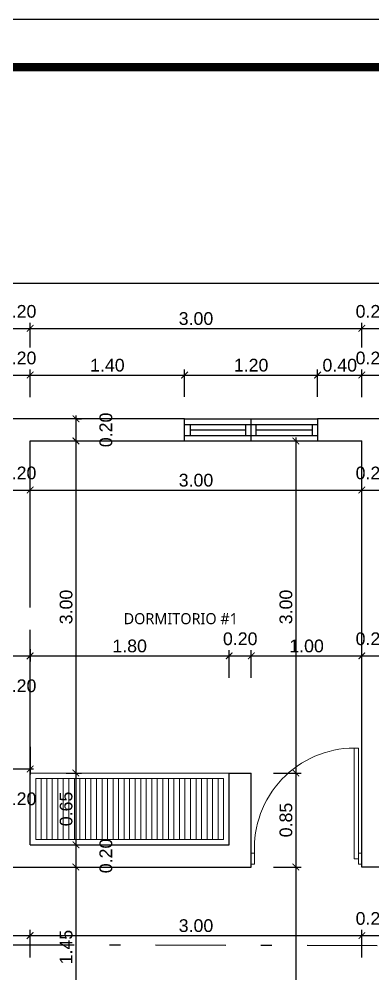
# Model space of a CAD drawing. Header units: feet. Extents: x -417 to 46, y -646 to -218.
# Drawn here: x -67.79 to -64.59, y -284.35 to -275.72 of the extents above; entities that cross this region are included whole.
import ezdxf

# ---------------------------------------------------------------- set-up
doc = ezdxf.new("R2010")
doc.units = ezdxf.units.FT
doc.header["$MEASUREMENT"] = 0
doc.linetypes.add('DASHDOT', pattern=[25.4, 12.7, -6.35, 0, -6.35])
for name, color, linetype, lineweight in [('A-WALL', 4, 'Continuous', 25), ('closet', 8, 'Continuous', 5), ('DIM-COTAS', 1, 'Continuous', 5), ('puertas', 8, 'Continuous', 9), ('TXT', 2, 'Continuous', 9)]:
    doc.layers.add(name, color=color, linetype=linetype, lineweight=lineweight)
for name, color, linetype in [('DIM', 10, 'Continuous'), ('GRDUTIY', 5, 'Continuous'), ('MARCO', 7, 'Continuous'), ('PERT-VENT', 2, 'Continuous')]:
    doc.layers.add(name, color=color, linetype=linetype)
doc.styles.add('ads', font='trebuc.ttf', dxfattribs={"height": 0.14})
doc.styles.get("Standard").update_dxf_attribs({"font": 'arial.ttf', "height": 0.115})
doc.dimstyles.new('KEILY', dxfattribs={"dimtxt": 0.115, "dimasz": 0.06, "dimexe": 0.05, "dimexo": 0.2, "dimgap": 0.03, "dimtad": 1, "dimzin": 1, "dimdsep": 46, "dimtxsty": 'Standard', "dimblk": 'ARCHTICK', "dimcen": 2.5, "dimdle": 0.03, "dimclrd": 256, "dimclre": 256, "dimclrt": 7, "dimadec": 0, "dimazin": 0, "dimtfac": 1, "dimtmove": 2, "dimatfit": 3, "dimfxl": 0.2, "dimfxlon": 1, "dimtolj": 1, "dimtzin": 1, "dimarcsym": 0})

# ---------------------------------------------------------------- blocks, each defined once
blk = doc.blocks.new('A$C4D292AF4')
at = {"layer": 'puertas'}
for points in [[(0.03, 0.05), (0.07, 0.05), (0.07, 1.05), (0.03, 1.05)], [(0, 0), (0.03, 0), (0.03, 0.1), (0, 0.1)], [(0.97, 0), (1, 0), (1, 0.1), (0.97, 0.1)]]:
    blk.add_lwpolyline(points, close=True, dxfattribs=at)
blk.add_arc((0.0677, 0.1465), 0.9035, 357.04812, 89.85557, dxfattribs=at)
blk = doc.blocks.new('A$C72735B25')
at = {"layer": 'PERT-VENT', "extrusion": (-1.27878e-17, -1.31713e-15, -1)}
for p, q in [((0, 0), (0, 1.2032)), ((0.05, 0), (0.05, 1.2032)), ((0.1, 0.6483), (0.1, 1.1494)), ((0.15, 0), (0.15, 1.2032)), ((0.2, 0), (0.2, 1.2032)), ((0.15, 0.6483), (0.05, 0.6483)), ((0.2, 0.6016), (0, 0.6016)), ((0.15, 0.5549), (0.05, 0.5549)), ((0.1, 0.0499), (0.1, 0.5549)), ((0.05, 0.0499), (0.15, 0.0499))]:
    blk.add_line(p, q, dxfattribs=at)
at = {"layer": 'PERT-VENT', "extrusion": (-1.27878e-17, 1.31713e-15, -1)}
blk.add_line((0.05, 1.1533), (0.15, 1.1533), dxfattribs=at)
blk = doc.blocks.new('_ArchTick')
at = {"layer": 'DIM-COTAS', "color": 0, "const_width": 0.15}
blk.add_lwpolyline([(-0.5, -0.5), (0.5, 0.5)], dxfattribs=at)
blk = doc.blocks.new('*D1383')
at = {"layer": 'Defpoints', "color": 0, "transparency": 16777216}
for p in [(-67.6883, -278.9362), (-67.8883, -279.3321), (-67.6883, -279.5321)]:
    blk.add_point(p, dxfattribs=at)
at = {"layer": 'DIM', "lineweight": -2, "transparency": 16777216}
for p, q in [((-67.9183, -278.9362), (-67.6583, -278.9362)), ((-67.8883, -279.1321), (-67.8883, -278.8862)), ((-67.6883, -279.1362), (-67.6883, -278.8862))]:
    blk.add_line(p, q, dxfattribs=at)
at = {"layer": 'DIM', "lineweight": -2, "transparency": 16777216, "xscale": 0.06, "yscale": 0.06, "zscale": 0.06, "rotation": 180}
blk.add_blockref('_ArchTick', (-67.8883, -278.9362), dxfattribs=at)
at = {"layer": 'DIM', "lineweight": -2, "transparency": 16777216, "xscale": 0.06, "yscale": 0.06, "zscale": 0.06}
blk.add_blockref('_ArchTick', (-67.6883, -278.9362), dxfattribs=at)
at = {"layer": 'DIM', "color": 7, "transparency": 16777216, "insert": (-67.7883, -278.7825), "char_height": 0.115, "attachment_point": 5}
blk.add_mtext('\\A1;0.20', dxfattribs=at)
blk = doc.blocks.new('*D1384')
at = {"layer": 'Defpoints', "color": 0, "transparency": 16777216}
for p in [(-66.2915, -278.9362), (-66.2915, -279.3321), (-67.6883, -279.5321)]:
    blk.add_point(p, dxfattribs=at)
at = {"layer": 'DIM', "lineweight": -2, "transparency": 16777216}
for p, q in [((-67.7183, -278.9362), (-66.2615, -278.9362)), ((-67.6883, -279.1362), (-67.6883, -278.8862)), ((-66.2915, -279.1321), (-66.2915, -278.8862))]:
    blk.add_line(p, q, dxfattribs=at)
at = {"layer": 'DIM', "lineweight": -2, "transparency": 16777216, "xscale": 0.06, "yscale": 0.06, "zscale": 0.06, "rotation": 180}
blk.add_blockref('_ArchTick', (-67.6883, -278.9362), dxfattribs=at)
at = {"layer": 'DIM', "lineweight": -2, "transparency": 16777216, "xscale": 0.06, "yscale": 0.06, "zscale": 0.06}
blk.add_blockref('_ArchTick', (-66.2915, -278.9362), dxfattribs=at)
at = {"layer": 'DIM', "color": 7, "transparency": 16777216, "insert": (-66.9899, -278.8475), "char_height": 0.115, "attachment_point": 5}
blk.add_mtext('\\A1;1.40', dxfattribs=at)
blk = doc.blocks.new('*D1281')
at = {"layer": 'Defpoints', "color": 0, "transparency": 16777216}
for p in [(-65.0883, -278.9362), (-66.2915, -279.3321), (-65.0883, -279.3321)]:
    blk.add_point(p, dxfattribs=at)
at = {"layer": 'DIM', "lineweight": -2, "transparency": 16777216}
for p, q in [((-66.3215, -278.9362), (-65.0583, -278.9362)), ((-66.2915, -279.1321), (-66.2915, -278.8862)), ((-65.0883, -279.1321), (-65.0883, -278.8862))]:
    blk.add_line(p, q, dxfattribs=at)
at = {"layer": 'DIM', "lineweight": -2, "transparency": 16777216, "xscale": 0.06, "yscale": 0.06, "zscale": 0.06, "rotation": 180}
blk.add_blockref('_ArchTick', (-66.2915, -278.9362), dxfattribs=at)
at = {"layer": 'DIM', "lineweight": -2, "transparency": 16777216, "xscale": 0.06, "yscale": 0.06, "zscale": 0.06}
blk.add_blockref('_ArchTick', (-65.0883, -278.9362), dxfattribs=at)
at = {"layer": 'DIM', "color": 7, "transparency": 16777216, "insert": (-65.6899, -278.8475), "char_height": 0.115, "attachment_point": 5}
blk.add_mtext('\\A1;1.20', dxfattribs=at)
blk = doc.blocks.new('*D1282')
at = {"layer": 'Defpoints', "color": 0, "transparency": 16777216}
for p in [(-64.6883, -278.9362), (-65.0883, -279.3321), (-64.6883, -279.5321)]:
    blk.add_point(p, dxfattribs=at)
at = {"layer": 'DIM', "lineweight": -2, "transparency": 16777216}
for p, q in [((-65.1183, -278.9362), (-64.6583, -278.9362)), ((-65.0883, -279.1321), (-65.0883, -278.8862)), ((-64.6883, -279.1362), (-64.6883, -278.8862))]:
    blk.add_line(p, q, dxfattribs=at)
at = {"layer": 'DIM', "lineweight": -2, "transparency": 16777216, "xscale": 0.06, "yscale": 0.06, "zscale": 0.06, "rotation": 180}
blk.add_blockref('_ArchTick', (-65.0883, -278.9362), dxfattribs=at)
at = {"layer": 'DIM', "lineweight": -2, "transparency": 16777216, "xscale": 0.06, "yscale": 0.06, "zscale": 0.06}
blk.add_blockref('_ArchTick', (-64.6883, -278.9362), dxfattribs=at)
at = {"layer": 'DIM', "color": 7, "transparency": 16777216, "insert": (-64.8883, -278.8475), "char_height": 0.115, "attachment_point": 5}
blk.add_mtext('\\A1;0.40', dxfattribs=at)
blk = doc.blocks.new('*D1283')
at = {"layer": 'Defpoints', "color": 0, "transparency": 16777216}
for p in [(-64.4883, -278.9362), (-64.6883, -279.5321), (-64.4883, -279.5321)]:
    blk.add_point(p, dxfattribs=at)
at = {"layer": 'DIM', "lineweight": -2, "transparency": 16777216}
for p, q in [((-64.7183, -278.9362), (-64.4583, -278.9362)), ((-64.6883, -279.1362), (-64.6883, -278.8862)), ((-64.4883, -279.1362), (-64.4883, -278.8862))]:
    blk.add_line(p, q, dxfattribs=at)
at = {"layer": 'DIM', "lineweight": -2, "transparency": 16777216, "xscale": 0.06, "yscale": 0.06, "zscale": 0.06, "rotation": 180}
blk.add_blockref('_ArchTick', (-64.6883, -278.9362), dxfattribs=at)
at = {"layer": 'DIM', "lineweight": -2, "transparency": 16777216, "xscale": 0.06, "yscale": 0.06, "zscale": 0.06}
blk.add_blockref('_ArchTick', (-64.4883, -278.9362), dxfattribs=at)
at = {"layer": 'DIM', "color": 7, "transparency": 16777216, "insert": (-64.5883, -278.7825), "char_height": 0.115, "attachment_point": 5}
blk.add_mtext('\\A1;0.20', dxfattribs=at)
blk = doc.blocks.new('*D1155')
at = {"layer": 'Defpoints', "color": 0, "transparency": 16777216}
for p in [(-67.6883, -278.5146), (-67.8883, -278.8862), (-67.6883, -278.8862)]:
    blk.add_point(p, dxfattribs=at)
at = {"layer": 'DIM', "lineweight": -2, "transparency": 16777216}
for p, q in [((-67.8883, -278.6862), (-67.8883, -278.4646)), ((-67.6883, -278.6862), (-67.6883, -278.4646)), ((-67.9183, -278.5146), (-67.6583, -278.5146))]:
    blk.add_line(p, q, dxfattribs=at)
at = {"layer": 'DIM', "lineweight": -2, "transparency": 16777216, "xscale": 0.06, "yscale": 0.06, "zscale": 0.06, "rotation": 180}
blk.add_blockref('_ArchTick', (-67.8883, -278.5146), dxfattribs=at)
at = {"layer": 'DIM', "lineweight": -2, "transparency": 16777216, "xscale": 0.06, "yscale": 0.06, "zscale": 0.06}
blk.add_blockref('_ArchTick', (-67.6883, -278.5146), dxfattribs=at)
at = {"layer": 'DIM', "color": 7, "transparency": 16777216, "insert": (-67.7883, -278.3609), "char_height": 0.115, "attachment_point": 5}
blk.add_mtext('\\A1;0.20', dxfattribs=at)
blk = doc.blocks.new('*D1156')
at = {"layer": 'Defpoints', "color": 0, "transparency": 16777216}
for p in [(-64.6883, -278.5146), (-67.6883, -278.8862), (-64.6883, -278.8862)]:
    blk.add_point(p, dxfattribs=at)
at = {"layer": 'DIM', "lineweight": -2, "transparency": 16777216}
for p, q in [((-67.6883, -278.6862), (-67.6883, -278.4646)), ((-64.6883, -278.6862), (-64.6883, -278.4646)), ((-67.7183, -278.5146), (-64.6583, -278.5146))]:
    blk.add_line(p, q, dxfattribs=at)
at = {"layer": 'DIM', "lineweight": -2, "transparency": 16777216, "xscale": 0.06, "yscale": 0.06, "zscale": 0.06, "rotation": 180}
blk.add_blockref('_ArchTick', (-67.6883, -278.5146), dxfattribs=at)
at = {"layer": 'DIM', "lineweight": -2, "transparency": 16777216, "xscale": 0.06, "yscale": 0.06, "zscale": 0.06}
blk.add_blockref('_ArchTick', (-64.6883, -278.5146), dxfattribs=at)
at = {"layer": 'DIM', "color": 7, "transparency": 16777216, "insert": (-66.1883, -278.4258), "char_height": 0.115, "attachment_point": 5}
blk.add_mtext('\\A1;3.00', dxfattribs=at)
blk = doc.blocks.new('*D1157')
at = {"layer": 'Defpoints', "color": 0, "transparency": 16777216}
for p in [(-64.4883, -278.5146), (-64.6883, -278.8862), (-64.4883, -278.8862)]:
    blk.add_point(p, dxfattribs=at)
at = {"layer": 'DIM', "lineweight": -2, "transparency": 16777216}
for p, q in [((-64.6883, -278.6862), (-64.6883, -278.4646)), ((-64.4883, -278.6862), (-64.4883, -278.4646)), ((-64.7183, -278.5146), (-64.4583, -278.5146))]:
    blk.add_line(p, q, dxfattribs=at)
at = {"layer": 'DIM', "lineweight": -2, "transparency": 16777216, "xscale": 0.06, "yscale": 0.06, "zscale": 0.06, "rotation": 180}
blk.add_blockref('_ArchTick', (-64.6883, -278.5146), dxfattribs=at)
at = {"layer": 'DIM', "lineweight": -2, "transparency": 16777216, "xscale": 0.06, "yscale": 0.06, "zscale": 0.06}
blk.add_blockref('_ArchTick', (-64.4883, -278.5146), dxfattribs=at)
at = {"layer": 'DIM', "color": 7, "transparency": 16777216, "insert": (-64.5883, -278.3609), "char_height": 0.115, "attachment_point": 5}
blk.add_mtext('\\A1;0.20', dxfattribs=at)
blk = doc.blocks.new('*D1161')
at = {"layer": 'Defpoints', "color": 0, "transparency": 16777216}
for p in [(-60.6383, -278.1057), (-77.7383, -278.4646), (-60.6383, -278.4646)]:
    blk.add_point(p, dxfattribs=at)
at = {"layer": 'DIM', "lineweight": -2, "transparency": 16777216}
for p, q in [((-77.7383, -278.2646), (-77.7383, -278.0557)), ((-60.6383, -278.2646), (-60.6383, -278.0557)), ((-77.7683, -278.1057), (-60.6083, -278.1057))]:
    blk.add_line(p, q, dxfattribs=at)
at = {"layer": 'DIM', "lineweight": -2, "transparency": 16777216, "xscale": 0.06, "yscale": 0.06, "zscale": 0.06, "rotation": 180}
blk.add_blockref('_ArchTick', (-77.7383, -278.1057), dxfattribs=at)
at = {"layer": 'DIM', "lineweight": -2, "transparency": 16777216, "xscale": 0.06, "yscale": 0.06, "zscale": 0.06}
blk.add_blockref('_ArchTick', (-60.6383, -278.1057), dxfattribs=at)
at = {"layer": 'DIM', "color": 7, "transparency": 16777216, "insert": (-69.1883, -278.0169), "char_height": 0.115, "attachment_point": 5}
blk.add_mtext('\\A1;17.10', dxfattribs=at)
blk = doc.blocks.new('*D1249')
at = {"layer": 'Defpoints', "color": 0, "transparency": 16777216}
for p in [(-67.6883, -279.9759), (-67.8883, -280.7059), (-67.6883, -280.7059)]:
    blk.add_point(p, dxfattribs=at)
at = {"layer": 'DIM', "lineweight": -2, "transparency": 16777216}
for p, q in [((-67.8883, -280.1759), (-67.8883, -279.9259)), ((-67.6883, -280.1759), (-67.6883, -279.9259)), ((-67.9183, -279.9759), (-67.6583, -279.9759))]:
    blk.add_line(p, q, dxfattribs=at)
at = {"layer": 'DIM', "lineweight": -2, "transparency": 16777216, "xscale": 0.06, "yscale": 0.06, "zscale": 0.06, "rotation": 180}
blk.add_blockref('_ArchTick', (-67.8883, -279.9759), dxfattribs=at)
at = {"layer": 'DIM', "lineweight": -2, "transparency": 16777216, "xscale": 0.06, "yscale": 0.06, "zscale": 0.06}
blk.add_blockref('_ArchTick', (-67.6883, -279.9759), dxfattribs=at)
at = {"layer": 'DIM', "color": 7, "transparency": 16777216, "insert": (-67.7883, -279.8222), "char_height": 0.115, "attachment_point": 5}
blk.add_mtext('\\A1;0.20', dxfattribs=at)
blk = doc.blocks.new('*D1250')
at = {"layer": 'Defpoints', "color": 0, "transparency": 16777216}
for p in [(-64.6883, -279.9759), (-64.6883, -280.65), (-67.6883, -280.7059)]:
    blk.add_point(p, dxfattribs=at)
at = {"layer": 'DIM', "lineweight": -2, "transparency": 16777216}
for p, q in [((-67.6883, -280.1759), (-67.6883, -279.9259)), ((-64.6883, -280.1759), (-64.6883, -279.9259)), ((-67.7183, -279.9759), (-64.6583, -279.9759))]:
    blk.add_line(p, q, dxfattribs=at)
at = {"layer": 'DIM', "lineweight": -2, "transparency": 16777216, "xscale": 0.06, "yscale": 0.06, "zscale": 0.06, "rotation": 180}
blk.add_blockref('_ArchTick', (-67.6883, -279.9759), dxfattribs=at)
at = {"layer": 'DIM', "lineweight": -2, "transparency": 16777216, "xscale": 0.06, "yscale": 0.06, "zscale": 0.06}
blk.add_blockref('_ArchTick', (-64.6883, -279.9759), dxfattribs=at)
at = {"layer": 'DIM', "color": 7, "transparency": 16777216, "insert": (-66.1883, -279.8872), "char_height": 0.115, "attachment_point": 5}
blk.add_mtext('\\A1;3.00', dxfattribs=at)
blk = doc.blocks.new('*D1251')
at = {"layer": 'Defpoints', "color": 0, "transparency": 16777216}
for p in [(-64.4883, -279.9759), (-64.6883, -280.65), (-64.4883, -280.65)]:
    blk.add_point(p, dxfattribs=at)
at = {"layer": 'DIM', "lineweight": -2, "transparency": 16777216}
for p, q in [((-64.6883, -280.1759), (-64.6883, -279.9259)), ((-64.4883, -280.1759), (-64.4883, -279.9259)), ((-64.7183, -279.9759), (-64.4583, -279.9759))]:
    blk.add_line(p, q, dxfattribs=at)
at = {"layer": 'DIM', "lineweight": -2, "transparency": 16777216, "xscale": 0.06, "yscale": 0.06, "zscale": 0.06, "rotation": 180}
blk.add_blockref('_ArchTick', (-64.6883, -279.9759), dxfattribs=at)
at = {"layer": 'DIM', "lineweight": -2, "transparency": 16777216, "xscale": 0.06, "yscale": 0.06, "zscale": 0.06}
blk.add_blockref('_ArchTick', (-64.4883, -279.9759), dxfattribs=at)
at = {"layer": 'DIM', "color": 7, "transparency": 16777216, "insert": (-64.5883, -279.8222), "char_height": 0.115, "attachment_point": 5}
blk.add_mtext('\\A1;0.20', dxfattribs=at)
blk = doc.blocks.new('*D1295')
at = {"layer": 'Defpoints', "color": 0, "transparency": 16777216}
for p in [(-67.8883, -281.2321), (-67.6883, -281.2132), (-67.6883, -281.475)]:
    blk.add_point(p, dxfattribs=at)
at = {"layer": 'DIM', "lineweight": -2, "transparency": 16777216}
for p, q in [((-67.8883, -281.4321), (-67.8883, -281.525)), ((-67.6883, -281.4132), (-67.6883, -281.525)), ((-67.9183, -281.475), (-67.6583, -281.475))]:
    blk.add_line(p, q, dxfattribs=at)
at = {"layer": 'DIM', "lineweight": -2, "transparency": 16777216, "xscale": 0.06, "yscale": 0.06, "zscale": 0.06, "rotation": 180}
blk.add_blockref('_ArchTick', (-67.8883, -281.475), dxfattribs=at)
at = {"layer": 'DIM', "lineweight": -2, "transparency": 16777216, "xscale": 0.06, "yscale": 0.06, "zscale": 0.06}
blk.add_blockref('_ArchTick', (-67.6883, -281.475), dxfattribs=at)
at = {"layer": 'DIM', "color": 7, "transparency": 16777216, "insert": (-67.7883, -281.7461), "char_height": 0.115, "attachment_point": 5}
blk.add_mtext('\\A1;0.20', dxfattribs=at)
blk = doc.blocks.new('*D1296')
at = {"layer": 'Defpoints', "color": 0, "transparency": 16777216}
for p in [(-67.6883, -281.2132), (-65.8883, -281.475), (-65.8883, -282.5344)]:
    blk.add_point(p, dxfattribs=at)
at = {"layer": 'DIM', "lineweight": -2, "transparency": 16777216}
for p, q in [((-67.6883, -281.4132), (-67.6883, -281.525)), ((-65.8883, -281.675), (-65.8883, -281.425)), ((-67.7183, -281.475), (-65.8583, -281.475))]:
    blk.add_line(p, q, dxfattribs=at)
at = {"layer": 'DIM', "lineweight": -2, "transparency": 16777216, "xscale": 0.06, "yscale": 0.06, "zscale": 0.06, "rotation": 180}
blk.add_blockref('_ArchTick', (-67.6883, -281.475), dxfattribs=at)
at = {"layer": 'DIM', "lineweight": -2, "transparency": 16777216, "xscale": 0.06, "yscale": 0.06, "zscale": 0.06}
blk.add_blockref('_ArchTick', (-65.8883, -281.475), dxfattribs=at)
at = {"layer": 'DIM', "color": 7, "transparency": 16777216, "insert": (-66.7883, -281.3862), "char_height": 0.115, "attachment_point": 5}
blk.add_mtext('\\A1;1.80', dxfattribs=at)
blk = doc.blocks.new('*D1297')
at = {"layer": 'Defpoints', "color": 0, "transparency": 16777216}
for p in [(-65.6883, -281.475), (-65.8883, -282.5344), (-65.6883, -282.5344)]:
    blk.add_point(p, dxfattribs=at)
at = {"layer": 'DIM', "lineweight": -2, "transparency": 16777216}
for p, q in [((-65.8883, -281.675), (-65.8883, -281.425)), ((-65.6883, -281.675), (-65.6883, -281.425)), ((-65.9183, -281.475), (-65.6583, -281.475))]:
    blk.add_line(p, q, dxfattribs=at)
at = {"layer": 'DIM', "lineweight": -2, "transparency": 16777216, "xscale": 0.06, "yscale": 0.06, "zscale": 0.06, "rotation": 180}
blk.add_blockref('_ArchTick', (-65.8883, -281.475), dxfattribs=at)
at = {"layer": 'DIM', "lineweight": -2, "transparency": 16777216, "xscale": 0.06, "yscale": 0.06, "zscale": 0.06}
blk.add_blockref('_ArchTick', (-65.6883, -281.475), dxfattribs=at)
at = {"layer": 'DIM', "color": 7, "transparency": 16777216, "insert": (-65.7883, -281.3212), "char_height": 0.115, "attachment_point": 5}
blk.add_mtext('\\A1;0.20', dxfattribs=at)
blk = doc.blocks.new('*D1298')
at = {"layer": 'Defpoints', "color": 0, "transparency": 16777216}
for p in [(-64.6883, -281.475), (-64.6883, -281.682), (-65.6883, -282.5344)]:
    blk.add_point(p, dxfattribs=at)
at = {"layer": 'DIM', "lineweight": -2, "transparency": 16777216}
for p, q in [((-65.6883, -281.675), (-65.6883, -281.425)), ((-64.6883, -281.482), (-64.6883, -281.425)), ((-65.7183, -281.475), (-64.6583, -281.475))]:
    blk.add_line(p, q, dxfattribs=at)
at = {"layer": 'DIM', "lineweight": -2, "transparency": 16777216, "xscale": 0.06, "yscale": 0.06, "zscale": 0.06, "rotation": 180}
blk.add_blockref('_ArchTick', (-65.6883, -281.475), dxfattribs=at)
at = {"layer": 'DIM', "lineweight": -2, "transparency": 16777216, "xscale": 0.06, "yscale": 0.06, "zscale": 0.06}
blk.add_blockref('_ArchTick', (-64.6883, -281.475), dxfattribs=at)
at = {"layer": 'DIM', "color": 7, "transparency": 16777216, "insert": (-65.1883, -281.3862), "char_height": 0.115, "attachment_point": 5}
blk.add_mtext('\\A1;1.00', dxfattribs=at)
blk = doc.blocks.new('*D1299')
at = {"layer": 'Defpoints', "color": 0, "transparency": 16777216}
for p in [(-64.4883, -281.475), (-64.6883, -281.682), (-64.4883, -281.7649)]:
    blk.add_point(p, dxfattribs=at)
at = {"layer": 'DIM', "lineweight": -2, "transparency": 16777216}
for p, q in [((-64.6883, -281.482), (-64.6883, -281.425)), ((-64.4883, -281.5649), (-64.4883, -281.425)), ((-64.7183, -281.475), (-64.4583, -281.475))]:
    blk.add_line(p, q, dxfattribs=at)
at = {"layer": 'DIM', "lineweight": -2, "transparency": 16777216, "xscale": 0.06, "yscale": 0.06, "zscale": 0.06, "rotation": 180}
blk.add_blockref('_ArchTick', (-64.6883, -281.475), dxfattribs=at)
at = {"layer": 'DIM', "lineweight": -2, "transparency": 16777216, "xscale": 0.06, "yscale": 0.06, "zscale": 0.06}
blk.add_blockref('_ArchTick', (-64.4883, -281.475), dxfattribs=at)
at = {"layer": 'DIM', "color": 7, "transparency": 16777216, "insert": (-64.5883, -281.3212), "char_height": 0.115, "attachment_point": 5}
blk.add_mtext('\\A1;0.20', dxfattribs=at)
blk = doc.blocks.new('*D1313')
at = {"layer": 'Defpoints', "color": 0, "transparency": 16777216}
for p in [(-67.8883, -282.082), (-67.6883, -282.0911), (-67.6883, -282.4972)]:
    blk.add_point(p, dxfattribs=at)
at = {"layer": 'DIM', "lineweight": -2, "transparency": 16777216}
for p, q in [((-67.8883, -282.2972), (-67.8883, -282.5472)), ((-67.6883, -282.2972), (-67.6883, -282.5472)), ((-67.9183, -282.4972), (-67.6583, -282.4972))]:
    blk.add_line(p, q, dxfattribs=at)
at = {"layer": 'DIM', "lineweight": -2, "transparency": 16777216, "xscale": 0.06, "yscale": 0.06, "zscale": 0.06, "rotation": 180}
blk.add_blockref('_ArchTick', (-67.8883, -282.4972), dxfattribs=at)
at = {"layer": 'DIM', "lineweight": -2, "transparency": 16777216, "xscale": 0.06, "yscale": 0.06, "zscale": 0.06}
blk.add_blockref('_ArchTick', (-67.6883, -282.4972), dxfattribs=at)
at = {"layer": 'DIM', "color": 7, "transparency": 16777216, "insert": (-67.7883, -282.7683), "char_height": 0.115, "attachment_point": 5}
blk.add_mtext('\\A1;0.20', dxfattribs=at)
blk = doc.blocks.new('*D1323')
at = {"layer": 'Defpoints', "color": 0, "transparency": 16777216}
for p in [(-67.6883, -284.0038), (-68.4883, -284.2321), (-67.6883, -284.8321)]:
    blk.add_point(p, dxfattribs=at)
at = {"layer": 'DIM', "lineweight": -2, "transparency": 16777216}
for p, q in [((-68.5183, -284.0038), (-67.6583, -284.0038)), ((-68.4883, -284.0321), (-68.4883, -283.9538)), ((-67.6883, -284.2038), (-67.6883, -283.9538))]:
    blk.add_line(p, q, dxfattribs=at)
at = {"layer": 'DIM', "lineweight": -2, "transparency": 16777216, "xscale": 0.06, "yscale": 0.06, "zscale": 0.06, "rotation": 180}
blk.add_blockref('_ArchTick', (-68.4883, -284.0038), dxfattribs=at)
at = {"layer": 'DIM', "lineweight": -2, "transparency": 16777216, "xscale": 0.06, "yscale": 0.06, "zscale": 0.06}
blk.add_blockref('_ArchTick', (-67.6883, -284.0038), dxfattribs=at)
at = {"layer": 'DIM', "color": 7, "transparency": 16777216, "insert": (-68.0883, -283.9151), "char_height": 0.115, "attachment_point": 5}
blk.add_mtext('\\A1;0.80', dxfattribs=at)
blk = doc.blocks.new('*D1324')
at = {"layer": 'Defpoints', "color": 0, "transparency": 16777216}
for p in [(-64.6883, -284.0038), (-67.6883, -284.8321), (-64.6883, -284.8321)]:
    blk.add_point(p, dxfattribs=at)
at = {"layer": 'DIM', "lineweight": -2, "transparency": 16777216}
for p, q in [((-67.7183, -284.0038), (-64.6583, -284.0038)), ((-67.6883, -284.2038), (-67.6883, -283.9538)), ((-64.6883, -284.2038), (-64.6883, -283.9538))]:
    blk.add_line(p, q, dxfattribs=at)
at = {"layer": 'DIM', "lineweight": -2, "transparency": 16777216, "xscale": 0.06, "yscale": 0.06, "zscale": 0.06, "rotation": 180}
blk.add_blockref('_ArchTick', (-67.6883, -284.0038), dxfattribs=at)
at = {"layer": 'DIM', "lineweight": -2, "transparency": 16777216, "xscale": 0.06, "yscale": 0.06, "zscale": 0.06}
blk.add_blockref('_ArchTick', (-64.6883, -284.0038), dxfattribs=at)
at = {"layer": 'DIM', "color": 7, "transparency": 16777216, "insert": (-66.1883, -283.915), "char_height": 0.115, "attachment_point": 5}
blk.add_mtext('\\A1;3.00', dxfattribs=at)
blk = doc.blocks.new('*D1325')
at = {"layer": 'Defpoints', "color": 0, "transparency": 16777216}
for p in [(-64.4883, -284.0038), (-64.6883, -284.8321), (-64.4883, -284.8474)]:
    blk.add_point(p, dxfattribs=at)
at = {"layer": 'DIM', "lineweight": -2, "transparency": 16777216}
for p, q in [((-64.7183, -284.0038), (-64.4583, -284.0038)), ((-64.6883, -284.2038), (-64.6883, -283.9538)), ((-64.4883, -284.2038), (-64.4883, -283.9538))]:
    blk.add_line(p, q, dxfattribs=at)
at = {"layer": 'DIM', "lineweight": -2, "transparency": 16777216, "xscale": 0.06, "yscale": 0.06, "zscale": 0.06, "rotation": 180}
blk.add_blockref('_ArchTick', (-64.6883, -284.0038), dxfattribs=at)
at = {"layer": 'DIM', "lineweight": -2, "transparency": 16777216, "xscale": 0.06, "yscale": 0.06, "zscale": 0.06}
blk.add_blockref('_ArchTick', (-64.4883, -284.0038), dxfattribs=at)
at = {"layer": 'DIM', "color": 7, "transparency": 16777216, "insert": (-64.5883, -283.8501), "char_height": 0.115, "attachment_point": 5}
blk.add_mtext('\\A1;0.20', dxfattribs=at)
blk = doc.blocks.new('*D1202')
at = {"layer": 'Defpoints', "color": 0, "transparency": 16777216}
for p in [(-67.441, -279.3321), (-67.441, -279.5321), (-67.2741, -279.5321)]:
    blk.add_point(p, dxfattribs=at)
at = {"layer": 'DIM', "lineweight": -2, "transparency": 16777216}
for p, q in [((-67.2741, -279.3021), (-67.2741, -279.5621)), ((-67.2741, -279.3321), (-67.2241, -279.3321)), ((-67.2741, -279.5321), (-67.2241, -279.5321))]:
    blk.add_line(p, q, dxfattribs=at)
at = {"layer": 'DIM', "lineweight": -2, "transparency": 16777216, "xscale": 0.06, "yscale": 0.06, "zscale": 0.06}
for p, rotation in [((-67.2741, -279.3321), 90), ((-67.2741, -279.5321), 270)]:
    blk.add_blockref('_ArchTick', p, dxfattribs=dict(at, rotation=rotation))
at = {"layer": 'DIM', "color": 7, "transparency": 16777216, "insert": (-67.003, -279.4321), "char_height": 0.115, "attachment_point": 5, "rotation": 90}
blk.add_mtext('\\A1;0.20', dxfattribs=at)
blk = doc.blocks.new('*D1203')
at = {"layer": 'Defpoints', "color": 0, "transparency": 16777216}
for p in [(-67.441, -279.5321), (-67.5615, -282.5344), (-67.2741, -282.5344)]:
    blk.add_point(p, dxfattribs=at)
at = {"layer": 'DIM', "lineweight": -2, "transparency": 16777216}
for p, q in [((-67.2741, -279.5021), (-67.2741, -282.5644)), ((-67.2741, -279.5321), (-67.2241, -279.5321)), ((-67.3615, -282.5344), (-67.2241, -282.5344))]:
    blk.add_line(p, q, dxfattribs=at)
at = {"layer": 'DIM', "lineweight": -2, "transparency": 16777216, "xscale": 0.06, "yscale": 0.06, "zscale": 0.06}
for p, rotation in [((-67.2741, -279.5321), 90), ((-67.2741, -282.5344), 270)]:
    blk.add_blockref('_ArchTick', p, dxfattribs=dict(at, rotation=rotation))
at = {"layer": 'DIM', "color": 7, "transparency": 16777216, "insert": (-67.3629, -281.0332), "char_height": 0.115, "attachment_point": 5, "rotation": 90}
blk.add_mtext('\\A1;3.00', dxfattribs=at)
blk = doc.blocks.new('*D1204')
at = {"layer": 'Defpoints', "color": 0, "transparency": 16777216}
for p in [(-67.5615, -282.5344), (-67.6883, -283.1844), (-67.2741, -283.1844)]:
    blk.add_point(p, dxfattribs=at)
at = {"layer": 'DIM', "lineweight": -2, "transparency": 16777216}
for p, q in [((-67.3615, -282.5344), (-67.2241, -282.5344)), ((-67.2741, -282.5044), (-67.2741, -283.2144)), ((-67.4741, -283.1844), (-67.2241, -283.1844))]:
    blk.add_line(p, q, dxfattribs=at)
at = {"layer": 'DIM', "lineweight": -2, "transparency": 16777216, "xscale": 0.06, "yscale": 0.06, "zscale": 0.06}
for p, rotation in [((-67.2741, -282.5344), 90), ((-67.2741, -283.1844), 270)]:
    blk.add_blockref('_ArchTick', p, dxfattribs=dict(at, rotation=rotation))
at = {"layer": 'DIM', "color": 7, "transparency": 16777216, "insert": (-67.3628, -282.8594), "char_height": 0.115, "attachment_point": 5, "rotation": 90}
blk.add_mtext('\\A1;0.65', dxfattribs=at)
blk = doc.blocks.new('*D1205')
at = {"layer": 'Defpoints', "color": 0, "transparency": 16777216}
for p in [(-67.6883, -283.1844), (-67.6909, -283.3844), (-67.2741, -283.3844)]:
    blk.add_point(p, dxfattribs=at)
at = {"layer": 'DIM', "lineweight": -2, "transparency": 16777216}
for p, q in [((-67.2741, -283.1544), (-67.2741, -283.4144)), ((-67.4741, -283.1844), (-67.2241, -283.1844)), ((-67.4741, -283.3844), (-67.2241, -283.3844))]:
    blk.add_line(p, q, dxfattribs=at)
at = {"layer": 'DIM', "lineweight": -2, "transparency": 16777216, "xscale": 0.06, "yscale": 0.06, "zscale": 0.06}
for p, rotation in [((-67.2741, -283.1844), 90), ((-67.2741, -283.3844), 270)]:
    blk.add_blockref('_ArchTick', p, dxfattribs=dict(at, rotation=rotation))
at = {"layer": 'DIM', "color": 7, "transparency": 16777216, "insert": (-67.003, -283.2844), "char_height": 0.115, "attachment_point": 5, "rotation": 90}
blk.add_mtext('\\A1;0.20', dxfattribs=at)
blk = doc.blocks.new('*D1206')
at = {"layer": 'Defpoints', "color": 0, "transparency": 16777216}
for p in [(-67.6909, -283.3844), (-67.6883, -284.8321), (-67.2741, -284.8321)]:
    blk.add_point(p, dxfattribs=at)
at = {"layer": 'DIM', "lineweight": -2, "transparency": 16777216}
for p, q in [((-67.4741, -283.3844), (-67.2241, -283.3844)), ((-67.2741, -283.3544), (-67.2741, -284.8621)), ((-67.4741, -284.8321), (-67.2241, -284.8321))]:
    blk.add_line(p, q, dxfattribs=at)
at = {"layer": 'DIM', "lineweight": -2, "transparency": 16777216, "xscale": 0.06, "yscale": 0.06, "zscale": 0.06}
for p, rotation in [((-67.2741, -283.3844), 90), ((-67.2741, -284.8321), 270)]:
    blk.add_blockref('_ArchTick', p, dxfattribs=dict(at, rotation=rotation))
at = {"layer": 'DIM', "color": 7, "transparency": 16777216, "insert": (-67.3628, -284.1082), "char_height": 0.115, "attachment_point": 5, "rotation": 90}
blk.add_mtext('\\A1;1.45', dxfattribs=at)
blk = doc.blocks.new('*D1210')
at = {"layer": 'Defpoints', "color": 0, "transparency": 16777216}
for p in [(-65.6899, -279.5321), (-65.6883, -282.5344), (-65.286, -282.5344)]:
    blk.add_point(p, dxfattribs=at)
at = {"layer": 'DIM', "lineweight": -2, "transparency": 16777216}
for p, q in [((-65.486, -279.5321), (-65.236, -279.5321)), ((-65.286, -279.5021), (-65.286, -282.5644)), ((-65.486, -282.5344), (-65.236, -282.5344))]:
    blk.add_line(p, q, dxfattribs=at)
at = {"layer": 'DIM', "lineweight": -2, "transparency": 16777216, "xscale": 0.06, "yscale": 0.06, "zscale": 0.06}
for p, rotation in [((-65.286, -279.5321), 90), ((-65.286, -282.5344), 270)]:
    blk.add_blockref('_ArchTick', p, dxfattribs=dict(at, rotation=rotation))
at = {"layer": 'DIM', "color": 7, "transparency": 16777216, "insert": (-65.3748, -281.0332), "char_height": 0.115, "attachment_point": 5, "rotation": 90}
blk.add_mtext('\\A1;3.00', dxfattribs=at)
blk = doc.blocks.new('*D1211')
at = {"layer": 'Defpoints', "color": 0, "transparency": 16777216}
for p in [(-65.6883, -282.5344), (-65.6883, -283.3844), (-65.286, -283.3844)]:
    blk.add_point(p, dxfattribs=at)
at = {"layer": 'DIM', "lineweight": -2, "transparency": 16777216}
for p, q in [((-65.486, -282.5344), (-65.236, -282.5344)), ((-65.286, -282.5044), (-65.286, -283.4144)), ((-65.486, -283.3844), (-65.236, -283.3844))]:
    blk.add_line(p, q, dxfattribs=at)
at = {"layer": 'DIM', "lineweight": -2, "transparency": 16777216, "xscale": 0.06, "yscale": 0.06, "zscale": 0.06}
for p, rotation in [((-65.286, -282.5344), 90), ((-65.286, -283.3844), 270)]:
    blk.add_blockref('_ArchTick', p, dxfattribs=dict(at, rotation=rotation))
at = {"layer": 'DIM', "color": 7, "transparency": 16777216, "insert": (-65.3747, -282.9594), "char_height": 0.115, "attachment_point": 5, "rotation": 90}
blk.add_mtext('\\A1;0.85', dxfattribs=at)
blk = doc.blocks.new('*D1212')
at = {"layer": 'Defpoints', "color": 0, "transparency": 16777216}
for p in [(-65.6883, -283.3844), (-65.286, -289.4321), (-64.9485, -289.4321)]:
    blk.add_point(p, dxfattribs=at)
at = {"layer": 'DIM', "lineweight": -2, "transparency": 16777216}
for p, q in [((-65.486, -283.3844), (-65.236, -283.3844)), ((-65.286, -283.3544), (-65.286, -289.4621)), ((-65.1485, -289.4321), (-65.336, -289.4321))]:
    blk.add_line(p, q, dxfattribs=at)
at = {"layer": 'DIM', "lineweight": -2, "transparency": 16777216, "xscale": 0.06, "yscale": 0.06, "zscale": 0.06}
for p, rotation in [((-65.286, -283.3844), 90), ((-65.286, -289.4321), 270)]:
    blk.add_blockref('_ArchTick', p, dxfattribs=dict(at, rotation=rotation))
at = {"layer": 'DIM', "color": 7, "transparency": 16777216, "insert": (-65.3747, -286.4082), "char_height": 0.115, "attachment_point": 5, "rotation": 90}
blk.add_mtext('\\A1;6.05', dxfattribs=at)

msp = doc.modelspace()

# ---------------------------------------------------------------- hatches: boundary and pattern name
at = {"layer": 'closet'}
h = msp.add_hatch(dxfattribs=at)
h.set_pattern_fill('ANSI31', color=256, scale=0.4, angle=45, style=0)
h.set_pattern_definition([(90, (-67.638263, -283.134416), (-0.05, 7e-18), [])])
h.paths.add_polyline_path([(-67.6383, -283.1344), (-65.9383, -283.1344), (-65.9383, -282.5844), (-67.6383, -282.5844)])

# ---------------------------------------------------------------- linework, layer by layer
at = {"layer": 'A-WALL'}
for p, q in [((-66.2915, -279.3321), (-67.8883, -279.3321)), ((-64.0883, -279.3321), (-65.0883, -279.3321)), ((-67.6883, -283.1844), (-67.6883, -279.5321)), ((-67.6883, -279.5321), (-66.2915, -279.5321)), ((-65.0883, -279.5321), (-64.6883, -279.5321)), ((-64.6883, -283.3844), (-64.6883, -279.5321)), ((-65.8883, -283.1844), (-65.8883, -282.5344)), ((-65.8883, -282.5344), (-65.6883, -282.5344)), ((-65.6883, -283.3844), (-65.6883, -282.5344)), ((-67.6883, -283.1844), (-65.8883, -283.1844)), ((-67.8883, -283.3844), (-65.6883, -283.3844)), ((-64.4883, -283.3844), (-64.6883, -283.3844))]:
    msp.add_line(p, q, dxfattribs=at)
at = {"layer": 'A-WALL', "extrusion": (-6.28888e-16, -1.94037e-15, -1)}
for p, q in [((-66.2915, -279.5321), (-66.2915, -279.3321)), ((-65.0883, -279.3321), (-65.0883, -279.5321))]:
    msp.add_line(p, q, dxfattribs=at)
at = {"layer": 'closet'}
msp.add_line((-67.6883, -282.5344), (-65.8883, -282.5344), dxfattribs=at)
msp.add_lwpolyline([(-67.6383, -283.1344), (-65.9383, -283.1344), (-65.9383, -282.5844), (-67.6383, -282.5844)], close=True, dxfattribs=at)
at = {"layer": 'GRDUTIY', "color": 8, "linetype": 'DASHDOT', "ltscale": 0.05}
msp.add_line((-80.2539, -284.0606), (-57.9494, -284.1076), dxfattribs=at)
at = {"layer": 'MARCO'}
msp.add_lwpolyline([(-112.2526, -275.7176), (-47.7526, -275.7176), (-47.7526, -317.7176), (-112.2526, -317.7176)], close=True, dxfattribs=at)
at = {"layer": 'MARCO', "const_width": 0.075}
msp.add_lwpolyline([(-54.925, -276.1516), (-111.8185, -276.1516), (-111.8185, -317.2836), (-54.925, -317.2836)], close=True, dxfattribs=at)

# ---------------------------------------------------------------- block references
at = {"rotation": 270}
msp.add_blockref('A$C72735B25', (-66.2915, -279.3321), dxfattribs=at)
at = {"layer": 'puertas', "extrusion": (-6.28888e-16, -1.94037e-15, -1), "xscale": 1.000288939019299, "yscale": 1.000288939019299, "zscale": 1.000288939019299}
msp.add_blockref('A$C4D292AF4', (64.688, -283.3594), dxfattribs=at)

# ---------------------------------------------------------------- dimensions: what is measured, and where the dimension line sits
at = {"layer": 'DIM'}
for base, p1, p2, picture, middle in [((-60.6383, -278.1057), (-77.7383, -278.4646), (-60.6383, -278.4646), '*D1161', (-69.1883, -278.0169)), ((-67.6883, -278.5146), (-67.8883, -278.8862), (-67.6883, -278.8862), '*D1155', (-67.7883, -278.3609)), ((-64.4883, -278.5146), (-64.6883, -278.8862), (-64.4883, -278.8862), '*D1157', (-64.5883, -278.3609)), ((-64.6883, -278.5146), (-67.6883, -278.8862), (-64.6883, -278.8862), '*D1156', (-66.1883, -278.4258)), ((-67.6883, -278.9362), (-67.8883, -279.3321), (-67.6883, -279.5321), '*D1383', (-67.7883, -278.7825)), ((-64.4883, -278.9362), (-64.6883, -279.5321), (-64.4883, -279.5321), '*D1283', (-64.5883, -278.7825)), ((-66.2915, -278.9362), (-67.6883, -279.5321), (-66.2915, -279.3321), '*D1384', (-66.9899, -278.8475)), ((-65.0883, -278.9362), (-66.2915, -279.3321), (-65.0883, -279.3321), '*D1281', (-65.6899, -278.8475)), ((-64.6883, -278.9362), (-65.0883, -279.3321), (-64.6883, -279.5321), '*D1282', (-64.8883, -278.8475)), ((-67.6883, -279.9759), (-67.8883, -280.7059), (-67.6883, -280.7059), '*D1249', (-67.7883, -279.8222)), ((-64.4883, -279.9759), (-64.6883, -280.65), (-64.4883, -280.65), '*D1251', (-64.5883, -279.8222)), ((-64.6883, -279.9759), (-67.6883, -280.7059), (-64.6883, -280.65), '*D1250', (-66.1883, -279.8872)), ((-64.4883, -281.475), (-64.6883, -281.682), (-64.4883, -281.7649), '*D1299', (-64.5883, -281.3212)), ((-64.6883, -281.475), (-65.6883, -282.5344), (-64.6883, -281.682), '*D1298', (-65.1883, -281.3862)), ((-67.6883, -282.4972), (-67.8883, -282.082), (-67.6883, -282.0911), '*D1313', (-67.7883, -282.7683)), ((-67.6883, -284.0038), (-68.4883, -284.2321), (-67.6883, -284.8321), '*D1323', (-68.0883, -283.9151)), ((-64.6883, -284.0038), (-67.6883, -284.8321), (-64.6883, -284.8321), '*D1324', (-66.1883, -283.915)), ((-64.4883, -284.0038), (-64.6883, -284.8321), (-64.4883, -284.8474), '*D1325', (-64.5883, -283.8501))]:
    dim = msp.add_linear_dim(base=base, p1=p1, p2=p2, dimstyle='KEILY', dxfattribs=at)
    dim.commit()
    dim.dimension.update_dxf_attribs({"geometry": picture, "text_midpoint": middle})
for base, p1, p2, picture, middle in [((-67.2741, -279.5321), (-67.441, -279.3321), (-67.441, -279.5321), '*D1202', (-67.003, -279.4321)), ((-67.2741, -283.1844), (-67.5615, -282.5344), (-67.6883, -283.1844), '*D1204', (-67.3628, -282.8594)), ((-65.286, -283.3844), (-65.6883, -282.5344), (-65.6883, -283.3844), '*D1211', (-65.3747, -282.9594)), ((-67.2741, -283.3844), (-67.6883, -283.1844), (-67.6909, -283.3844), '*D1205', (-67.003, -283.2844)), ((-67.2741, -284.8321), (-67.6909, -283.3844), (-67.6883, -284.8321), '*D1206', (-67.3628, -284.1082)), ((-65.286, -289.4321), (-65.6883, -283.3844), (-64.9485, -289.4321), '*D1212', (-65.3747, -286.4082))]:
    dim = msp.add_linear_dim(base=base, p1=p1, p2=p2, angle=90, dimstyle='KEILY', dxfattribs=at)
    dim.commit()
    dim.dimension.update_dxf_attribs({"geometry": picture, "text_midpoint": middle})

# ---------------------------------------------------------------- next in the draw order: texts
at = {"layer": 'TXT', "insert": (-66.326, -281.0888), "char_height": 0.1, "width": 2.688, "attachment_point": 2, "style": 'ads', "bg_fill": 2}
msp.add_mtext('DORMITORIO #1', dxfattribs=at)

# ---------------------------------------------------------------- next in the draw order: dimensions: what is measured, and where the dimension line sits
at = {"layer": 'DIM'}
for base, p1, p2, picture, middle in [((-67.2741, -282.5344), (-67.441, -279.5321), (-67.5615, -282.5344), '*D1203', (-67.3629, -281.0332)), ((-65.286, -282.5344), (-65.6899, -279.5321), (-65.6883, -282.5344), '*D1210', (-65.3748, -281.0332))]:
    dim = msp.add_linear_dim(base=base, p1=p1, p2=p2, angle=90, dimstyle='KEILY', dxfattribs=at)
    dim.commit()
    dim.dimension.update_dxf_attribs({"geometry": picture, "text_midpoint": middle})
for base, p1, p2, picture, middle in [((-67.6883, -281.475), (-67.8883, -281.2321), (-67.6883, -281.2132), '*D1295', (-67.7883, -281.7461)), ((-65.8883, -281.475), (-67.6883, -281.2132), (-65.8883, -282.5344), '*D1296', (-66.7883, -281.3862)), ((-65.6883, -281.475), (-65.8883, -282.5344), (-65.6883, -282.5344), '*D1297', (-65.7883, -281.3212))]:
    dim = msp.add_linear_dim(base=base, p1=p1, p2=p2, dimstyle='KEILY', dxfattribs=at)
    dim.commit()
    dim.dimension.update_dxf_attribs({"geometry": picture, "text_midpoint": middle})

doc.saveas('drawing.dxf')
